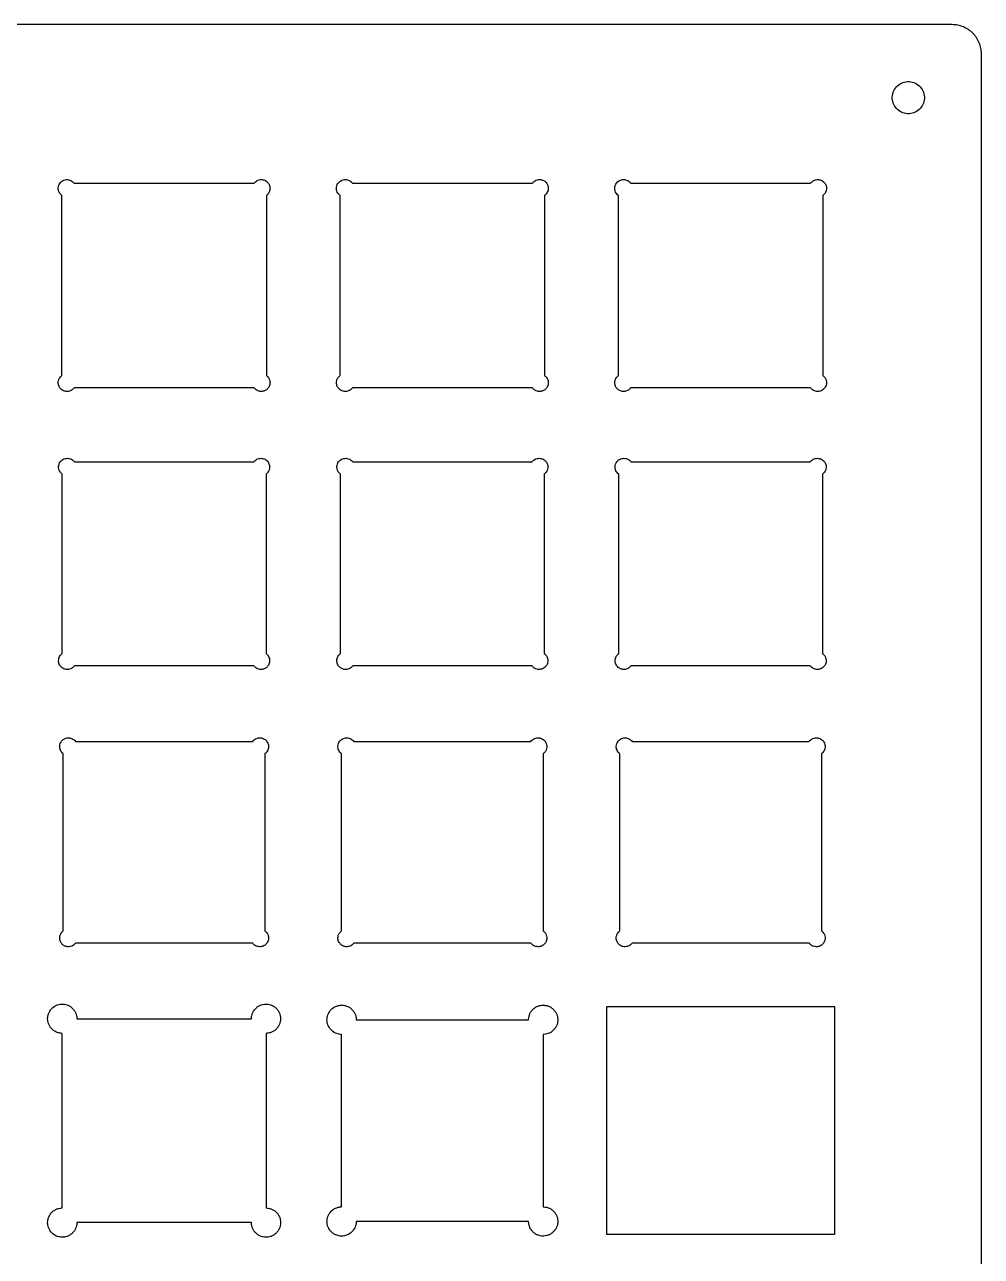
# Model space of a CAD drawing. Header units: millimetres. Extents: x -75 to 75, y -75 to 75.
# Drawn here: x 9.5 to 75, y -9.3 to 75 of the extents above; entities that cross this region are included whole.
import ezdxf

# ---------------------------------------------------------------- set-up
doc = ezdxf.new("R2010")
doc.units = ezdxf.units.MM
doc.layers.add('CUT', color=7, linetype='Continuous')

msp = doc.modelspace()

# ---------------------------------------------------------------- linework, layer by layer
at = {"layer": 'CUT'}
msp.add_lwpolyline([(75, -73), (75, 73), (74.9976, 73.0981), (74.9904, 73.196), (74.9784, 73.2935), (74.9616, 73.3902), (74.9401, 73.486), (74.9139, 73.5806), (74.8831, 73.6738), (74.8478, 73.7654), (74.808, 73.8551), (74.7638, 73.9428), (74.7155, 74.0282), (74.6629, 74.1111), (74.6064, 74.1914), (74.546, 74.2688), (74.4819, 74.3431), (74.4142, 74.4142), (74.3431, 74.4819), (74.2688, 74.546), (74.1914, 74.6064), (74.1111, 74.6629), (74.0282, 74.7155), (73.9428, 74.7638), (73.8551, 74.808), (73.7654, 74.8478), (73.6738, 74.8831), (73.5806, 74.9139), (73.486, 74.9401), (73.3902, 74.9616), (73.2935, 74.9784), (73.196, 74.9904), (73.0981, 74.9976), (73, 75), (-73, 75)], dxfattribs=at)
for points in [[(71.067, 70.2673), (71.0881, 70.1614), (71.0987, 70.054), (71.0987, 69.946), (71.0881, 69.8386), (71.067, 69.7327), (71.0357, 69.6294), (70.9944, 69.5297), (70.9435, 69.4345), (70.8835, 69.3447), (70.815, 69.2613), (70.7387, 69.185), (70.6553, 69.1165), (70.5655, 69.0565), (70.4703, 69.0056), (70.3706, 68.9643), (70.2673, 68.933), (70.1614, 68.9119), (70.054, 68.9013), (69.946, 68.9013), (69.8386, 68.9119), (69.7327, 68.933), (69.6294, 68.9643), (69.5297, 69.0056), (69.4345, 69.0565), (69.3447, 69.1165), (69.2613, 69.185), (69.185, 69.2613), (69.1165, 69.3447), (69.0565, 69.4345), (69.0056, 69.5297), (68.9643, 69.6294), (68.933, 69.7327), (68.9119, 69.8386), (68.9013, 69.946), (68.9013, 70.054), (68.9119, 70.1614), (68.933, 70.2673), (68.9643, 70.3706), (69.0056, 70.4703), (69.0565, 70.5655), (69.1165, 70.6553), (69.185, 70.7387), (69.2613, 70.815), (69.3447, 70.8835), (69.4345, 70.9435), (69.5297, 70.9944), (69.6294, 71.0357), (69.7327, 71.067), (69.8386, 71.0881), (69.946, 71.0987), (70.054, 71.0987), (70.1614, 71.0881), (70.2673, 71.067), (70.3706, 71.0357), (70.4703, 70.9944), (70.5655, 70.9435), (70.6553, 70.8835), (70.7387, 70.815), (70.815, 70.7387), (70.8835, 70.6553), (70.9435, 70.5655), (70.9944, 70.4703), (71.0357, 70.3706)], [(12.8029, 64.2446), (12.8446, 64.2029), (12.8871, 64.15), (25.2129, 64.15), (25.2554, 64.2029), (25.2971, 64.2446), (25.3667, 64.2989), (25.4172, 64.3292), (25.4704, 64.3543), (25.5542, 64.382), (25.6412, 64.3971), (25.7, 64.4), (25.7588, 64.3971), (25.8171, 64.3885), (25.8742, 64.3742), (25.9296, 64.3543), (25.9828, 64.3292), (26.0333, 64.2989), (26.1029, 64.2446), (26.1446, 64.2029), (26.1819, 64.1574), (26.2146, 64.1085), (26.2424, 64.0565), (26.2649, 64.0021), (26.2885, 63.9171), (26.2971, 63.8588), (26.3, 63.8), (26.2971, 63.7412), (26.282, 63.6542), (26.2649, 63.5979), (26.2292, 63.5172), (26.1989, 63.4667), (26.1446, 63.3971), (26.1029, 63.3554), (26.05, 63.3129), (26.05, 50.9871), (26.1029, 50.9446), (26.1446, 50.9029), (26.1989, 50.8333), (26.2292, 50.7828), (26.2649, 50.7021), (26.282, 50.6458), (26.2971, 50.5588), (26.3, 50.5), (26.2971, 50.4412), (26.2885, 50.3829), (26.2649, 50.2979), (26.2424, 50.2435), (26.2146, 50.1915), (26.1819, 50.1426), (26.1446, 50.0971), (26.1029, 50.0554), (26.0574, 50.0181), (26.0085, 49.9854), (25.9296, 49.9457), (25.8742, 49.9258), (25.8171, 49.9115), (25.7588, 49.9029), (25.7, 49.9), (25.612, 49.9065), (25.5542, 49.918), (25.4704, 49.9457), (25.4172, 49.9708), (25.3426, 50.0181), (25.2971, 50.0554), (25.2554, 50.0971), (25.2129, 50.15), (12.8871, 50.15), (12.8446, 50.0971), (12.8029, 50.0554), (12.7574, 50.0181), (12.6828, 49.9708), (12.6296, 49.9457), (12.5458, 49.918), (12.488, 49.9065), (12.4, 49.9), (12.3412, 49.9029), (12.2829, 49.9115), (12.2258, 49.9258), (12.1704, 49.9457), (12.1172, 49.9708), (12.0426, 50.0181), (11.9971, 50.0554), (11.9554, 50.0971), (11.9181, 50.1426), (11.8854, 50.1915), (11.8576, 50.2435), (11.8351, 50.2979), (11.8115, 50.3829), (11.8029, 50.4412), (11.8, 50.5), (11.8029, 50.5588), (11.818, 50.6458), (11.8351, 50.7021), (11.8708, 50.7828), (11.9011, 50.8333), (11.9554, 50.9029), (11.9971, 50.9446), (12.05, 50.9871), (12.05, 63.3129), (11.9971, 63.3554), (11.9362, 63.4194), (11.9011, 63.4667), (11.8576, 63.5435), (11.8258, 63.6258), (11.8115, 63.6829), (11.8029, 63.7412), (11.8007, 63.8294), (11.8115, 63.9171), (11.8258, 63.9742), (11.8576, 64.0565), (11.9011, 64.1333), (11.9554, 64.2029), (12.0194, 64.2638), (12.0915, 64.3146), (12.1704, 64.3543), (12.2542, 64.382), (12.3412, 64.3971), (12.4294, 64.3993), (12.5171, 64.3885), (12.6021, 64.3649), (12.6565, 64.3424), (12.7333, 64.2989)], [(31.8306, 64.2638), (31.8946, 64.2029), (31.9371, 64.15), (44.2629, 64.15), (44.3054, 64.2029), (44.3471, 64.2446), (44.4167, 64.2989), (44.4672, 64.3292), (44.5204, 64.3543), (44.6042, 64.382), (44.6912, 64.3971), (44.75, 64.4), (44.8088, 64.3971), (44.8671, 64.3885), (44.9242, 64.3742), (44.9796, 64.3543), (45.0585, 64.3146), (45.1074, 64.2819), (45.1529, 64.2446), (45.1946, 64.2029), (45.2489, 64.1333), (45.2792, 64.0828), (45.3043, 64.0296), (45.3242, 63.9742), (45.3385, 63.9171), (45.3471, 63.8588), (45.35, 63.8), (45.3435, 63.712), (45.332, 63.6542), (45.3043, 63.5704), (45.2792, 63.5172), (45.2319, 63.4426), (45.1946, 63.3971), (45.1529, 63.3554), (45.1, 63.3129), (45.1, 50.9871), (45.1529, 50.9446), (45.1946, 50.9029), (45.2319, 50.8574), (45.2792, 50.7828), (45.3043, 50.7296), (45.332, 50.6458), (45.3435, 50.588), (45.35, 50.5), (45.3435, 50.412), (45.332, 50.3542), (45.3149, 50.2979), (45.2924, 50.2435), (45.2646, 50.1915), (45.2319, 50.1426), (45.1946, 50.0971), (45.1529, 50.0554), (45.1074, 50.0181), (45.0585, 49.9854), (44.9796, 49.9457), (44.9242, 49.9258), (44.8671, 49.9115), (44.8088, 49.9029), (44.75, 49.9), (44.662, 49.9065), (44.6042, 49.918), (44.5204, 49.9457), (44.4672, 49.9708), (44.3926, 50.0181), (44.3471, 50.0554), (44.3054, 50.0971), (44.2629, 50.15), (31.9371, 50.15), (31.8946, 50.0971), (31.8529, 50.0554), (31.8074, 50.0181), (31.7328, 49.9708), (31.6796, 49.9457), (31.5958, 49.918), (31.538, 49.9065), (31.45, 49.9), (31.3912, 49.9029), (31.3329, 49.9115), (31.2758, 49.9258), (31.2204, 49.9457), (31.1672, 49.9708), (31.0926, 50.0181), (31.0471, 50.0554), (31.0054, 50.0971), (30.9681, 50.1426), (30.9354, 50.1915), (30.9076, 50.2435), (30.8851, 50.2979), (30.868, 50.3542), (30.8565, 50.412), (30.85, 50.5), (30.8529, 50.5588), (30.868, 50.6458), (30.8851, 50.7021), (30.9208, 50.7828), (30.9511, 50.8333), (31.0054, 50.9029), (31.0471, 50.9446), (31.1, 50.9871), (31.1, 63.3129), (31.0471, 63.3554), (30.9862, 63.4194), (30.9511, 63.4667), (30.9076, 63.5435), (30.8758, 63.6258), (30.8615, 63.6829), (30.8529, 63.7412), (30.8507, 63.8294), (30.8565, 63.888), (30.8758, 63.9742), (30.9076, 64.0565), (30.9511, 64.1333), (31.0054, 64.2029), (31.0694, 64.2638), (31.1415, 64.3146), (31.2204, 64.3543), (31.3042, 64.382), (31.3912, 64.3971), (31.4794, 64.3993), (31.538, 64.3935), (31.5958, 64.382), (31.6796, 64.3543), (31.7585, 64.3146)], [(50.8806, 64.2638), (50.9446, 64.2029), (50.9871, 64.15), (63.3129, 64.15), (63.3554, 64.2029), (63.3971, 64.2446), (63.4667, 64.2989), (63.5172, 64.3292), (63.5704, 64.3543), (63.6542, 64.382), (63.7412, 64.3971), (63.8, 64.4), (63.8588, 64.3971), (63.9171, 64.3885), (63.9742, 64.3742), (64.0296, 64.3543), (64.0828, 64.3292), (64.1333, 64.2989), (64.2029, 64.2446), (64.2446, 64.2029), (64.2989, 64.1333), (64.3292, 64.0828), (64.3543, 64.0296), (64.3742, 63.9742), (64.3885, 63.9171), (64.3971, 63.8588), (64.4, 63.8), (64.3971, 63.7412), (64.382, 63.6542), (64.3543, 63.5704), (64.3292, 63.5172), (64.2989, 63.4667), (64.2446, 63.3971), (64.2029, 63.3554), (64.15, 63.3129), (64.15, 50.9871), (64.2029, 50.9446), (64.2446, 50.9029), (64.2989, 50.8333), (64.3292, 50.7828), (64.3543, 50.7296), (64.382, 50.6458), (64.3971, 50.5588), (64.4, 50.5), (64.3971, 50.4412), (64.3885, 50.3829), (64.3742, 50.3258), (64.3543, 50.2704), (64.3146, 50.1915), (64.2819, 50.1426), (64.2446, 50.0971), (64.2029, 50.0554), (64.1333, 50.0011), (64.0828, 49.9708), (64.0296, 49.9457), (63.9742, 49.9258), (63.9171, 49.9115), (63.8588, 49.9029), (63.8, 49.9), (63.712, 49.9065), (63.6542, 49.918), (63.5704, 49.9457), (63.5172, 49.9708), (63.4426, 50.0181), (63.3971, 50.0554), (63.3554, 50.0971), (63.3129, 50.15), (50.9871, 50.15), (50.9446, 50.0971), (50.9029, 50.0554), (50.8574, 50.0181), (50.7828, 49.9708), (50.7296, 49.9457), (50.6458, 49.918), (50.588, 49.9065), (50.5, 49.9), (50.412, 49.9065), (50.3542, 49.918), (50.2979, 49.9351), (50.2435, 49.9576), (50.1915, 49.9854), (50.1426, 50.0181), (50.0971, 50.0554), (50.0554, 50.0971), (50.0181, 50.1426), (49.9854, 50.1915), (49.9576, 50.2435), (49.9351, 50.2979), (49.918, 50.3542), (49.9065, 50.412), (49.9, 50.5), (49.9065, 50.588), (49.918, 50.6458), (49.9457, 50.7296), (49.9708, 50.7828), (50.0181, 50.8574), (50.0554, 50.9029), (50.0971, 50.9446), (50.15, 50.9871), (50.15, 63.3129), (50.0971, 63.3554), (50.0362, 63.4194), (50.0011, 63.4667), (49.9576, 63.5435), (49.9258, 63.6258), (49.9115, 63.6829), (49.9007, 63.7706), (49.9007, 63.8294), (49.9115, 63.9171), (49.9351, 64.0021), (49.9708, 64.0828), (50.0181, 64.1574), (50.0554, 64.2029), (50.1194, 64.2638), (50.1915, 64.3146), (50.2704, 64.3543), (50.3542, 64.382), (50.4412, 64.3971), (50.5294, 64.3993), (50.588, 64.3935), (50.6458, 64.382), (50.7296, 64.3543), (50.8085, 64.3146)], [(12.8056, 45.1888), (12.8696, 45.1279), (12.9121, 45.075), (25.1879, 45.075), (25.2304, 45.1279), (25.2721, 45.1696), (25.3417, 45.2239), (25.3922, 45.2542), (25.4454, 45.2793), (25.5292, 45.307), (25.6162, 45.3221), (25.675, 45.325), (25.7338, 45.3221), (25.7921, 45.3135), (25.8492, 45.2992), (25.9046, 45.2793), (25.9578, 45.2542), (26.0083, 45.2239), (26.0779, 45.1696), (26.1196, 45.1279), (26.1739, 45.0583), (26.2042, 45.0078), (26.2293, 44.9546), (26.2492, 44.8992), (26.2635, 44.8421), (26.2721, 44.7838), (26.275, 44.725), (26.2685, 44.637), (26.257, 44.5792), (26.2293, 44.4954), (26.2042, 44.4422), (26.1569, 44.3676), (26.1196, 44.3221), (26.0779, 44.2804), (26.025, 44.2379), (26.025, 31.9621), (26.0779, 31.9196), (26.1196, 31.8779), (26.1569, 31.8324), (26.2042, 31.7578), (26.2293, 31.7046), (26.257, 31.6208), (26.2685, 31.563), (26.275, 31.475), (26.2721, 31.4162), (26.2635, 31.3579), (26.2492, 31.3008), (26.2293, 31.2454), (26.1896, 31.1665), (26.1569, 31.1176), (26.1196, 31.0721), (26.0779, 31.0304), (26.0324, 30.9931), (25.9835, 30.9604), (25.9046, 30.9207), (25.8492, 30.9008), (25.7921, 30.8865), (25.7338, 30.8779), (25.675, 30.875), (25.587, 30.8815), (25.5292, 30.893), (25.4454, 30.9207), (25.3922, 30.9458), (25.3176, 30.9931), (25.2721, 31.0304), (25.2304, 31.0721), (25.1879, 31.125), (12.9121, 31.125), (12.8696, 31.0721), (12.8279, 31.0304), (12.7824, 30.9931), (12.7078, 30.9458), (12.6546, 30.9207), (12.5708, 30.893), (12.513, 30.8815), (12.425, 30.875), (12.3662, 30.8779), (12.3079, 30.8865), (12.2508, 30.9008), (12.1954, 30.9207), (12.1165, 30.9604), (12.0676, 30.9931), (12.0221, 31.0304), (11.9804, 31.0721), (11.9431, 31.1176), (11.9104, 31.1665), (11.8707, 31.2454), (11.8508, 31.3008), (11.8365, 31.3579), (11.8279, 31.4162), (11.825, 31.475), (11.8315, 31.563), (11.843, 31.6208), (11.8707, 31.7046), (11.8958, 31.7578), (11.9431, 31.8324), (11.9804, 31.8779), (12.0221, 31.9196), (12.075, 31.9621), (12.075, 44.2379), (12.0221, 44.2804), (11.9612, 44.3444), (11.9261, 44.3917), (11.8826, 44.4685), (11.8508, 44.5508), (11.8365, 44.6079), (11.8257, 44.6956), (11.8257, 44.7544), (11.8365, 44.8421), (11.8601, 44.9271), (11.8958, 45.0078), (11.9431, 45.0824), (11.9804, 45.1279), (12.0444, 45.1888), (12.1165, 45.2396), (12.1954, 45.2793), (12.2792, 45.307), (12.3662, 45.3221), (12.425, 45.325), (12.513, 45.3185), (12.5708, 45.307), (12.6546, 45.2793), (12.7335, 45.2396)], [(31.8779, 45.1696), (31.9196, 45.1279), (31.9621, 45.075), (44.2379, 45.075), (44.2804, 45.1279), (44.3221, 45.1696), (44.3676, 45.2069), (44.4422, 45.2542), (44.4954, 45.2793), (44.5792, 45.307), (44.6662, 45.3221), (44.725, 45.325), (44.7838, 45.3221), (44.8421, 45.3135), (44.8992, 45.2992), (44.9546, 45.2793), (45.0078, 45.2542), (45.0583, 45.2239), (45.1279, 45.1696), (45.1696, 45.1279), (45.2239, 45.0583), (45.2542, 45.0078), (45.2793, 44.9546), (45.2992, 44.8992), (45.3135, 44.8421), (45.3221, 44.7838), (45.325, 44.725), (45.3221, 44.6662), (45.307, 44.5792), (45.2793, 44.4954), (45.2542, 44.4422), (45.2069, 44.3676), (45.1696, 44.3221), (45.1279, 44.2804), (45.075, 44.2379), (45.075, 31.9621), (45.1279, 31.9196), (45.1696, 31.8779), (45.2239, 31.8083), (45.2542, 31.7578), (45.2793, 31.7046), (45.307, 31.6208), (45.3221, 31.5338), (45.325, 31.475), (45.3221, 31.4162), (45.307, 31.3292), (45.2899, 31.2729), (45.2674, 31.2185), (45.2396, 31.1665), (45.2069, 31.1176), (45.1696, 31.0721), (45.1279, 31.0304), (45.0583, 30.9761), (45.0078, 30.9458), (44.9546, 30.9207), (44.8992, 30.9008), (44.8421, 30.8865), (44.7838, 30.8779), (44.725, 30.875), (44.637, 30.8815), (44.5792, 30.893), (44.4954, 30.9207), (44.4422, 30.9458), (44.3676, 30.9931), (44.3221, 31.0304), (44.2804, 31.0721), (44.2379, 31.125), (31.9621, 31.125), (31.9196, 31.0721), (31.8779, 31.0304), (31.8324, 30.9931), (31.7578, 30.9458), (31.7046, 30.9207), (31.6208, 30.893), (31.563, 30.8815), (31.475, 30.875), (31.387, 30.8815), (31.3292, 30.893), (31.2729, 30.9101), (31.2185, 30.9326), (31.1665, 30.9604), (31.1176, 30.9931), (31.0721, 31.0304), (31.0304, 31.0721), (30.9931, 31.1176), (30.9604, 31.1665), (30.9207, 31.2454), (30.9008, 31.3008), (30.8865, 31.3579), (30.8779, 31.4162), (30.875, 31.475), (30.8815, 31.563), (30.893, 31.6208), (30.9207, 31.7046), (30.9458, 31.7578), (30.9931, 31.8324), (31.0304, 31.8779), (31.0721, 31.9196), (31.125, 31.9621), (31.125, 44.2379), (31.0721, 44.2804), (31.0112, 44.3444), (30.9761, 44.3917), (30.9326, 44.4685), (30.9008, 44.5508), (30.8865, 44.6079), (30.8757, 44.6956), (30.8757, 44.7544), (30.8865, 44.8421), (30.9101, 44.9271), (30.9458, 45.0078), (30.9931, 45.0824), (31.0304, 45.1279), (31.0944, 45.1888), (31.1665, 45.2396), (31.2454, 45.2793), (31.3292, 45.307), (31.4162, 45.3221), (31.5044, 45.3243), (31.5921, 45.3135), (31.6771, 45.2899), (31.7578, 45.2542), (31.8083, 45.2239)], [(50.9056, 45.1888), (50.9696, 45.1279), (51.0121, 45.075), (63.2879, 45.075), (63.3304, 45.1279), (63.3721, 45.1696), (63.4417, 45.2239), (63.4922, 45.2542), (63.5454, 45.2793), (63.6292, 45.307), (63.7162, 45.3221), (63.775, 45.325), (63.8338, 45.3221), (63.8921, 45.3135), (63.9492, 45.2992), (64.0046, 45.2793), (64.0578, 45.2542), (64.1083, 45.2239), (64.1779, 45.1696), (64.2196, 45.1279), (64.2739, 45.0583), (64.3042, 45.0078), (64.3293, 44.9546), (64.3492, 44.8992), (64.3635, 44.8421), (64.3721, 44.7838), (64.375, 44.725), (64.3721, 44.6662), (64.357, 44.5792), (64.3293, 44.4954), (64.3042, 44.4422), (64.2569, 44.3676), (64.2196, 44.3221), (64.1779, 44.2804), (64.125, 44.2379), (64.125, 31.9621), (64.1779, 31.9196), (64.2196, 31.8779), (64.2739, 31.8083), (64.3042, 31.7578), (64.3399, 31.6771), (64.357, 31.6208), (64.3721, 31.5338), (64.375, 31.475), (64.3721, 31.4162), (64.3635, 31.3579), (64.3492, 31.3008), (64.3293, 31.2454), (64.3042, 31.1922), (64.2739, 31.1417), (64.2388, 31.0944), (64.1779, 31.0304), (64.1324, 30.9931), (64.0835, 30.9604), (64.0046, 30.9207), (63.9492, 30.9008), (63.8921, 30.8865), (63.8338, 30.8779), (63.775, 30.875), (63.687, 30.8815), (63.6292, 30.893), (63.5454, 30.9207), (63.4922, 30.9458), (63.4417, 30.9761), (63.3721, 31.0304), (63.3304, 31.0721), (63.2879, 31.125), (51.0121, 31.125), (50.9696, 31.0721), (50.9279, 31.0304), (50.8583, 30.9761), (50.8078, 30.9458), (50.7546, 30.9207), (50.6708, 30.893), (50.613, 30.8815), (50.525, 30.875), (50.4662, 30.8779), (50.4079, 30.8865), (50.3508, 30.9008), (50.2954, 30.9207), (50.2422, 30.9458), (50.1917, 30.9761), (50.1444, 31.0112), (50.0804, 31.0721), (50.0431, 31.1176), (50.0104, 31.1665), (49.9707, 31.2454), (49.9508, 31.3008), (49.9365, 31.3579), (49.9279, 31.4162), (49.925, 31.475), (49.9279, 31.5338), (49.943, 31.6208), (49.9707, 31.7046), (49.9958, 31.7578), (50.0261, 31.8083), (50.0804, 31.8779), (50.1221, 31.9196), (50.175, 31.9621), (50.175, 44.2379), (50.1221, 44.2804), (50.0612, 44.3444), (50.0261, 44.3917), (49.9826, 44.4685), (49.9508, 44.5508), (49.9365, 44.6079), (49.9257, 44.6956), (49.9257, 44.7544), (49.9365, 44.8421), (49.9601, 44.9271), (49.9958, 45.0078), (50.0431, 45.0824), (50.1007, 45.1493), (50.1444, 45.1888), (50.2165, 45.2396), (50.2954, 45.2793), (50.3792, 45.307), (50.4662, 45.3221), (50.525, 45.325), (50.613, 45.3185), (50.6708, 45.307), (50.7546, 45.2793), (50.8335, 45.2396)], [(12.8806, 26.0638), (12.9446, 26.0029), (12.9871, 25.95), (25.1129, 25.95), (25.1554, 26.0029), (25.1971, 26.0446), (25.2426, 26.0819), (25.3172, 26.1292), (25.3704, 26.1543), (25.4542, 26.182), (25.512, 26.1935), (25.6, 26.2), (25.6588, 26.1971), (25.7171, 26.1885), (25.7742, 26.1742), (25.8296, 26.1543), (25.9085, 26.1146), (25.9574, 26.0819), (26.0029, 26.0446), (26.0446, 26.0029), (26.0819, 25.9574), (26.1146, 25.9085), (26.1543, 25.8296), (26.1742, 25.7742), (26.1885, 25.7171), (26.1971, 25.6588), (26.2, 25.6), (26.1935, 25.512), (26.182, 25.4542), (26.1543, 25.3704), (26.1292, 25.3172), (26.0819, 25.2426), (26.0446, 25.1971), (26.0029, 25.1554), (25.95, 25.1129), (25.95, 12.9871), (26.0029, 12.9446), (26.0446, 12.9029), (26.0819, 12.8574), (26.1292, 12.7828), (26.1543, 12.7296), (26.182, 12.6458), (26.1935, 12.588), (26.2, 12.5), (26.1971, 12.4412), (26.1885, 12.3829), (26.1742, 12.3258), (26.1543, 12.2704), (26.1146, 12.1915), (26.0819, 12.1426), (26.0446, 12.0971), (26.0029, 12.0554), (25.9574, 12.0181), (25.9085, 11.9854), (25.8296, 11.9457), (25.7742, 11.9258), (25.7171, 11.9115), (25.6588, 11.9029), (25.6, 11.9), (25.512, 11.9065), (25.4542, 11.918), (25.3704, 11.9457), (25.3172, 11.9708), (25.2426, 12.0181), (25.1971, 12.0554), (25.1554, 12.0971), (25.1129, 12.15), (12.9871, 12.15), (12.9446, 12.0971), (12.9029, 12.0554), (12.8574, 12.0181), (12.7828, 11.9708), (12.7296, 11.9457), (12.6458, 11.918), (12.588, 11.9065), (12.5, 11.9), (12.4412, 11.9029), (12.3829, 11.9115), (12.3258, 11.9258), (12.2704, 11.9457), (12.1915, 11.9854), (12.1426, 12.0181), (12.0971, 12.0554), (12.0554, 12.0971), (12.0181, 12.1426), (11.9854, 12.1915), (11.9457, 12.2704), (11.9258, 12.3258), (11.9115, 12.3829), (11.9029, 12.4412), (11.9, 12.5), (11.9065, 12.588), (11.918, 12.6458), (11.9457, 12.7296), (11.9708, 12.7828), (12.0181, 12.8574), (12.0554, 12.9029), (12.0971, 12.9446), (12.15, 12.9871), (12.15, 25.1129), (12.0971, 25.1554), (12.0362, 25.2194), (11.9854, 25.2915), (11.9576, 25.3435), (11.9258, 25.4258), (11.9115, 25.4829), (11.9007, 25.5706), (11.9007, 25.6294), (11.9115, 25.7171), (11.9351, 25.8021), (11.9708, 25.8828), (12.0181, 25.9574), (12.0757, 26.0243), (12.1426, 26.0819), (12.1915, 26.1146), (12.2704, 26.1543), (12.3542, 26.182), (12.412, 26.1935), (12.5, 26.2), (12.588, 26.1935), (12.6458, 26.182), (12.7296, 26.1543), (12.8085, 26.1146)], [(31.9306, 26.0638), (31.9946, 26.0029), (32.0371, 25.95), (44.1629, 25.95), (44.2054, 26.0029), (44.2471, 26.0446), (44.2926, 26.0819), (44.3672, 26.1292), (44.4204, 26.1543), (44.5042, 26.182), (44.562, 26.1935), (44.65, 26.2), (44.7088, 26.1971), (44.7671, 26.1885), (44.8242, 26.1742), (44.8796, 26.1543), (44.9585, 26.1146), (45.0074, 26.0819), (45.0529, 26.0446), (45.0946, 26.0029), (45.1319, 25.9574), (45.1646, 25.9085), (45.1924, 25.8565), (45.2149, 25.8021), (45.2385, 25.7171), (45.2471, 25.6588), (45.25, 25.6), (45.2471, 25.5412), (45.232, 25.4542), (45.2149, 25.3979), (45.1792, 25.3172), (45.1489, 25.2667), (45.0946, 25.1971), (45.0529, 25.1554), (45, 25.1129), (45, 12.9871), (45.0529, 12.9446), (45.0946, 12.9029), (45.1489, 12.8333), (45.1792, 12.7828), (45.2149, 12.7021), (45.232, 12.6458), (45.2471, 12.5588), (45.25, 12.5), (45.2471, 12.4412), (45.2385, 12.3829), (45.2242, 12.3258), (45.2043, 12.2704), (45.1792, 12.2172), (45.1489, 12.1667), (45.0946, 12.0971), (45.0529, 12.0554), (45.0074, 12.0181), (44.9585, 11.9854), (44.8796, 11.9457), (44.8242, 11.9258), (44.7671, 11.9115), (44.7088, 11.9029), (44.65, 11.9), (44.562, 11.9065), (44.5042, 11.918), (44.4204, 11.9457), (44.3672, 11.9708), (44.2926, 12.0181), (44.2471, 12.0554), (44.2054, 12.0971), (44.1629, 12.15), (32.0371, 12.15), (31.9946, 12.0971), (31.9529, 12.0554), (31.9074, 12.0181), (31.8328, 11.9708), (31.7796, 11.9457), (31.6958, 11.918), (31.638, 11.9065), (31.55, 11.9), (31.4912, 11.9029), (31.4329, 11.9115), (31.3758, 11.9258), (31.3204, 11.9457), (31.2415, 11.9854), (31.1926, 12.0181), (31.1471, 12.0554), (31.1054, 12.0971), (31.0681, 12.1426), (31.0354, 12.1915), (30.9957, 12.2704), (30.9758, 12.3258), (30.9615, 12.3829), (30.9529, 12.4412), (30.95, 12.5), (30.9565, 12.588), (30.968, 12.6458), (30.9957, 12.7296), (31.0208, 12.7828), (31.0681, 12.8574), (31.1054, 12.9029), (31.1471, 12.9446), (31.2, 12.9871), (31.2, 25.1129), (31.1471, 25.1554), (31.0862, 25.2194), (31.0354, 25.2915), (31.0076, 25.3435), (30.9758, 25.4258), (30.9615, 25.4829), (30.9507, 25.5706), (30.9507, 25.6294), (30.9615, 25.7171), (30.9851, 25.8021), (31.0208, 25.8828), (31.0681, 25.9574), (31.1257, 26.0243), (31.1926, 26.0819), (31.2415, 26.1146), (31.3204, 26.1543), (31.4042, 26.182), (31.462, 26.1935), (31.55, 26.2), (31.638, 26.1935), (31.6958, 26.182), (31.7796, 26.1543), (31.8585, 26.1146)], [(50.9806, 26.0638), (51.0446, 26.0029), (51.0871, 25.95), (63.2129, 25.95), (63.2554, 26.0029), (63.2971, 26.0446), (63.3426, 26.0819), (63.4172, 26.1292), (63.4704, 26.1543), (63.5542, 26.182), (63.612, 26.1935), (63.7, 26.2), (63.7588, 26.1971), (63.8171, 26.1885), (63.8742, 26.1742), (63.9296, 26.1543), (63.9828, 26.1292), (64.0574, 26.0819), (64.1029, 26.0446), (64.1446, 26.0029), (64.1819, 25.9574), (64.2146, 25.9085), (64.2543, 25.8296), (64.2742, 25.7742), (64.2885, 25.7171), (64.2971, 25.6588), (64.3, 25.6), (64.2971, 25.5412), (64.282, 25.4542), (64.2543, 25.3704), (64.2292, 25.3172), (64.1989, 25.2667), (64.1446, 25.1971), (64.1029, 25.1554), (64.05, 25.1129), (64.05, 12.9871), (64.1029, 12.9446), (64.1446, 12.9029), (64.1989, 12.8333), (64.2292, 12.7828), (64.2543, 12.7296), (64.282, 12.6458), (64.2971, 12.5588), (64.3, 12.5), (64.2971, 12.4412), (64.282, 12.3542), (64.2649, 12.2979), (64.2424, 12.2435), (64.2146, 12.1915), (64.1819, 12.1426), (64.1446, 12.0971), (64.1029, 12.0554), (64.0574, 12.0181), (64.0085, 11.9854), (63.9296, 11.9457), (63.8742, 11.9258), (63.8171, 11.9115), (63.7588, 11.9029), (63.7, 11.9), (63.612, 11.9065), (63.5542, 11.918), (63.4704, 11.9457), (63.4172, 11.9708), (63.3426, 12.0181), (63.2971, 12.0554), (63.2554, 12.0971), (63.2129, 12.15), (51.0871, 12.15), (51.0446, 12.0971), (51.0029, 12.0554), (50.9574, 12.0181), (50.8828, 11.9708), (50.8296, 11.9457), (50.7458, 11.918), (50.688, 11.9065), (50.6, 11.9), (50.5412, 11.9029), (50.4829, 11.9115), (50.4258, 11.9258), (50.3704, 11.9457), (50.2915, 11.9854), (50.2426, 12.0181), (50.1971, 12.0554), (50.1554, 12.0971), (50.1181, 12.1426), (50.0854, 12.1915), (50.0576, 12.2435), (50.0351, 12.2979), (50.018, 12.3542), (50.0065, 12.412), (50, 12.5), (50.0029, 12.5588), (50.018, 12.6458), (50.0351, 12.7021), (50.0708, 12.7828), (50.1011, 12.8333), (50.1554, 12.9029), (50.1971, 12.9446), (50.25, 12.9871), (50.25, 25.1129), (50.1971, 25.1554), (50.1362, 25.2194), (50.0854, 25.2915), (50.0576, 25.3435), (50.0258, 25.4258), (50.0115, 25.4829), (50.0029, 25.5412), (50.0007, 25.6294), (50.0115, 25.7171), (50.0351, 25.8021), (50.0576, 25.8565), (50.1011, 25.9333), (50.1554, 26.0029), (50.2194, 26.0638), (50.2915, 26.1146), (50.3704, 26.1543), (50.4542, 26.182), (50.512, 26.1935), (50.6, 26.2), (50.688, 26.1935), (50.7458, 26.182), (50.8296, 26.1543), (50.9085, 26.1146)], [(13.0319, 7.2653), (13.0558, 7.1701), (13.0642, 7.1217), (13.0702, 7.073), (13.075, 6.975), (25.025, 6.975), (25.0298, 7.073), (25.0358, 7.1217), (25.0442, 7.1701), (25.0681, 7.2653), (25.1011, 7.3577), (25.121, 7.4026), (25.1673, 7.4891), (25.2218, 7.5707), (25.252, 7.6094), (25.3179, 7.6821), (25.3906, 7.748), (25.4293, 7.7782), (25.4694, 7.8065), (25.5536, 7.8569), (25.6423, 7.8989), (25.6881, 7.9165), (25.782, 7.945), (25.8299, 7.9558), (25.927, 7.9702), (25.9759, 7.9738), (26.0741, 7.9738), (26.123, 7.9702), (26.1717, 7.9642), (26.268, 7.945), (26.3619, 7.9165), (26.4077, 7.8989), (26.4964, 7.8569), (26.5391, 7.8327), (26.5806, 7.8065), (26.6594, 7.748), (26.6966, 7.716), (26.766, 7.6466), (26.798, 7.6094), (26.8565, 7.5306), (26.9069, 7.4464), (26.929, 7.4026), (26.9665, 7.3119), (26.9819, 7.2653), (27.0058, 7.1701), (27.0142, 7.1217), (27.0202, 7.073), (27.025, 6.975), (27.0202, 6.877), (27.0142, 6.8283), (27.0058, 6.7799), (26.9819, 6.6847), (26.9665, 6.6381), (26.929, 6.5474), (26.9069, 6.5036), (26.8565, 6.4194), (26.798, 6.3406), (26.766, 6.3034), (26.6966, 6.234), (26.6207, 6.1718), (26.5806, 6.1435), (26.4964, 6.0931), (26.4526, 6.071), (26.3619, 6.0335), (26.3153, 6.0181), (26.268, 6.005), (26.1717, 5.9858), (26.0741, 5.9762), (26.025, 5.975), (26.025, -5.975), (26.123, -5.9798), (26.1717, -5.9858), (26.268, -6.005), (26.3153, -6.0181), (26.3619, -6.0335), (26.4526, -6.071), (26.4964, -6.0931), (26.5806, -6.1435), (26.6207, -6.1718), (26.6966, -6.234), (26.766, -6.3034), (26.8282, -6.3793), (26.8565, -6.4194), (26.9069, -6.5036), (26.9489, -6.5923), (26.9665, -6.6381), (26.995, -6.732), (27.0058, -6.7799), (27.0202, -6.877), (27.0238, -6.9259), (27.025, -6.975), (27.0202, -7.073), (27.0058, -7.1701), (26.995, -7.218), (26.9665, -7.3119), (26.9489, -7.3577), (26.9069, -7.4464), (26.8827, -7.4891), (26.8565, -7.5306), (26.798, -7.6094), (26.766, -7.6466), (26.6966, -7.716), (26.6207, -7.7782), (26.5806, -7.8065), (26.4964, -7.8569), (26.4526, -7.879), (26.3619, -7.9165), (26.3153, -7.9319), (26.268, -7.945), (26.1717, -7.9642), (26.0741, -7.9738), (25.9759, -7.9738), (25.927, -7.9702), (25.8299, -7.9558), (25.782, -7.945), (25.6881, -7.9165), (25.6423, -7.8989), (25.5974, -7.879), (25.5109, -7.8327), (25.4694, -7.8065), (25.3906, -7.748), (25.3179, -7.6821), (25.284, -7.6466), (25.252, -7.6094), (25.1935, -7.5306), (25.1673, -7.4891), (25.121, -7.4026), (25.0835, -7.3119), (25.0681, -7.2653), (25.0442, -7.1701), (25.0358, -7.1217), (25.0298, -7.073), (25.025, -6.975), (13.075, -6.975), (13.0702, -7.073), (13.0642, -7.1217), (13.0558, -7.1701), (13.0319, -7.2653), (13.0165, -7.3119), (12.979, -7.4026), (12.9327, -7.4891), (12.9065, -7.5306), (12.848, -7.6094), (12.7821, -7.6821), (12.7466, -7.716), (12.6707, -7.7782), (12.6306, -7.8065), (12.5464, -7.8569), (12.4577, -7.8989), (12.4119, -7.9165), (12.318, -7.945), (12.2701, -7.9558), (12.2217, -7.9642), (12.1241, -7.9738), (12.0259, -7.9738), (11.977, -7.9702), (11.8799, -7.9558), (11.832, -7.945), (11.7381, -7.9165), (11.6923, -7.8989), (11.6474, -7.879), (11.5609, -7.8327), (11.5194, -7.8065), (11.4406, -7.748), (11.3679, -7.6821), (11.334, -7.6466), (11.302, -7.6094), (11.2435, -7.5306), (11.1931, -7.4464), (11.1511, -7.3577), (11.1335, -7.3119), (11.105, -7.218), (11.0942, -7.1701), (11.0798, -7.073), (11.0762, -7.0241), (11.075, -6.975), (11.0798, -6.877), (11.0942, -6.7799), (11.105, -6.732), (11.1335, -6.6381), (11.1511, -6.5923), (11.1931, -6.5036), (11.2173, -6.4609), (11.2718, -6.3793), (11.302, -6.3406), (11.3679, -6.2679), (11.4034, -6.234), (11.4406, -6.202), (11.5194, -6.1435), (11.6036, -6.0931), (11.6474, -6.071), (11.7381, -6.0335), (11.7847, -6.0181), (11.832, -6.005), (11.9283, -5.9858), (11.977, -5.9798), (12.075, -5.975), (12.075, 5.975), (11.977, 5.9798), (11.8799, 5.9942), (11.832, 6.005), (11.7381, 6.0335), (11.6474, 6.071), (11.5609, 6.1173), (11.4793, 6.1718), (11.4034, 6.234), (11.334, 6.3034), (11.2718, 6.3793), (11.2173, 6.4609), (11.171, 6.5474), (11.1335, 6.6381), (11.105, 6.732), (11.0942, 6.7799), (11.0798, 6.877), (11.075, 6.975), (11.0798, 7.073), (11.0942, 7.1701), (11.105, 7.218), (11.1335, 7.3119), (11.171, 7.4026), (11.2173, 7.4891), (11.2718, 7.5707), (11.302, 7.6094), (11.3679, 7.6821), (11.4406, 7.748), (11.5194, 7.8065), (11.6036, 7.8569), (11.6474, 7.879), (11.7381, 7.9165), (11.832, 7.945), (11.9283, 7.9642), (11.977, 7.9702), (12.075, 7.975), (12.173, 7.9702), (12.2217, 7.9642), (12.318, 7.945), (12.4119, 7.9165), (12.4577, 7.8989), (12.5464, 7.8569), (12.6306, 7.8065), (12.7094, 7.748), (12.7821, 7.6821), (12.848, 7.6094), (12.8782, 7.5707), (12.9327, 7.4891), (12.9569, 7.4464), (12.9989, 7.3577)], [(32.1415, 7.2369), (32.17, 7.143), (32.1892, 7.0467), (32.1988, 6.9491), (32.2, 6.9), (44, 6.9), (44.0012, 6.9491), (44.0108, 7.0467), (44.03, 7.143), (44.0431, 7.1903), (44.0761, 7.2827), (44.096, 7.3276), (44.1423, 7.4141), (44.1968, 7.4957), (44.227, 7.5344), (44.2929, 7.6071), (44.3656, 7.673), (44.4043, 7.7032), (44.4859, 7.7577), (44.5286, 7.7819), (44.5724, 7.804), (44.6631, 7.8415), (44.757, 7.87), (44.8049, 7.8808), (44.902, 7.8952), (44.9509, 7.8988), (45.0491, 7.8988), (45.098, 7.8952), (45.1467, 7.8892), (45.243, 7.87), (45.3369, 7.8415), (45.3827, 7.8239), (45.4714, 7.7819), (45.5141, 7.7577), (45.5957, 7.7032), (45.6344, 7.673), (45.7071, 7.6071), (45.741, 7.5716), (45.773, 7.5344), (45.8315, 7.4556), (45.8819, 7.3714), (45.904, 7.3276), (45.9415, 7.2369), (45.9569, 7.1903), (45.97, 7.143), (45.9892, 7.0467), (45.9952, 6.998), (46, 6.9), (45.9952, 6.802), (45.9892, 6.7533), (45.97, 6.657), (45.9569, 6.6097), (45.9415, 6.5631), (45.904, 6.4724), (45.8819, 6.4286), (45.8315, 6.3444), (45.773, 6.2656), (45.741, 6.2284), (45.6716, 6.159), (45.6344, 6.127), (45.5957, 6.0968), (45.5141, 6.0423), (45.4714, 6.0181), (45.3827, 5.9761), (45.3369, 5.9585), (45.243, 5.93), (45.1467, 5.9108), (45.0491, 5.9012), (45, 5.9), (45, -5.9), (45.0491, -5.9012), (45.1467, -5.9108), (45.243, -5.93), (45.3369, -5.9585), (45.4276, -5.996), (45.4714, -6.0181), (45.5141, -6.0423), (45.5957, -6.0968), (45.6344, -6.127), (45.7071, -6.1929), (45.773, -6.2656), (45.8032, -6.3043), (45.8315, -6.3444), (45.8819, -6.4286), (45.904, -6.4724), (45.9415, -6.5631), (45.97, -6.657), (45.9808, -6.7049), (45.9892, -6.7533), (45.9988, -6.8509), (46, -6.9), (45.9952, -6.998), (45.9892, -7.0467), (45.97, -7.143), (45.9415, -7.2369), (45.9239, -7.2827), (45.8819, -7.3714), (45.8577, -7.4141), (45.8315, -7.4556), (45.773, -7.5344), (45.741, -7.5716), (45.6716, -7.641), (45.6344, -7.673), (45.5556, -7.7315), (45.4714, -7.7819), (45.4276, -7.804), (45.3369, -7.8415), (45.2903, -7.8569), (45.243, -7.87), (45.1467, -7.8892), (45.0491, -7.8988), (44.9509, -7.8988), (44.902, -7.8952), (44.8049, -7.8808), (44.757, -7.87), (44.6631, -7.8415), (44.6173, -7.8239), (44.5724, -7.804), (44.4859, -7.7577), (44.4444, -7.7315), (44.3656, -7.673), (44.2929, -7.6071), (44.259, -7.5716), (44.227, -7.5344), (44.1685, -7.4556), (44.1423, -7.4141), (44.096, -7.3276), (44.0761, -7.2827), (44.0431, -7.1903), (44.03, -7.143), (44.0108, -7.0467), (44.0012, -6.9491), (44, -6.9), (32.2, -6.9), (32.1988, -6.9491), (32.1892, -7.0467), (32.17, -7.143), (32.1569, -7.1903), (32.1239, -7.2827), (32.104, -7.3276), (32.0577, -7.4141), (32.0032, -7.4957), (31.973, -7.5344), (31.9071, -7.6071), (31.8344, -7.673), (31.7957, -7.7032), (31.7556, -7.7315), (31.6714, -7.7819), (31.5827, -7.8239), (31.5369, -7.8415), (31.443, -7.87), (31.3951, -7.8808), (31.298, -7.8952), (31.2491, -7.8988), (31.1509, -7.8988), (31.102, -7.8952), (31.0049, -7.8808), (30.957, -7.87), (30.8631, -7.8415), (30.8173, -7.8239), (30.7724, -7.804), (30.6859, -7.7577), (30.6444, -7.7315), (30.5656, -7.673), (30.5284, -7.641), (30.459, -7.5716), (30.427, -7.5344), (30.3685, -7.4556), (30.3181, -7.3714), (30.2761, -7.2827), (30.2585, -7.2369), (30.23, -7.143), (30.2192, -7.0951), (30.2048, -6.998), (30.2012, -6.9491), (30.2, -6.9), (30.2048, -6.802), (30.2192, -6.7049), (30.23, -6.657), (30.2585, -6.5631), (30.2761, -6.5173), (30.3181, -6.4286), (30.3423, -6.3859), (30.3685, -6.3444), (30.427, -6.2656), (30.459, -6.2284), (30.5284, -6.159), (30.6043, -6.0968), (30.6444, -6.0685), (30.7286, -6.0181), (30.7724, -5.996), (30.8631, -5.9585), (30.9097, -5.9431), (30.957, -5.93), (31.0533, -5.9108), (31.102, -5.9048), (31.2, -5.9), (31.2, 5.9), (31.102, 5.9048), (31.0049, 5.9192), (30.957, 5.93), (30.8631, 5.9585), (30.7724, 5.996), (30.6859, 6.0423), (30.6043, 6.0968), (30.5284, 6.159), (30.459, 6.2284), (30.3968, 6.3043), (30.3423, 6.3859), (30.296, 6.4724), (30.2585, 6.5631), (30.23, 6.657), (30.2192, 6.7049), (30.2048, 6.802), (30.2, 6.9), (30.2048, 6.998), (30.2192, 7.0951), (30.23, 7.143), (30.2585, 7.2369), (30.296, 7.3276), (30.3181, 7.3714), (30.3685, 7.4556), (30.427, 7.5344), (30.4929, 7.6071), (30.5656, 7.673), (30.6444, 7.7315), (30.7286, 7.7819), (30.7724, 7.804), (30.8631, 7.8415), (30.957, 7.87), (31.0533, 7.8892), (31.102, 7.8952), (31.1509, 7.8988), (31.2491, 7.8988), (31.298, 7.8952), (31.3951, 7.8808), (31.443, 7.87), (31.5369, 7.8415), (31.6276, 7.804), (31.7141, 7.7577), (31.7556, 7.7315), (31.8344, 7.673), (31.9071, 7.6071), (31.973, 7.5344), (32.0032, 7.4957), (32.0577, 7.4141), (32.104, 7.3276)], [(49.35, 7.8), (64.95, 7.8), (64.95, -7.8), (49.35, -7.8)]]:
    msp.add_lwpolyline(points, close=True, dxfattribs=at)

doc.saveas('drawing.dxf')
